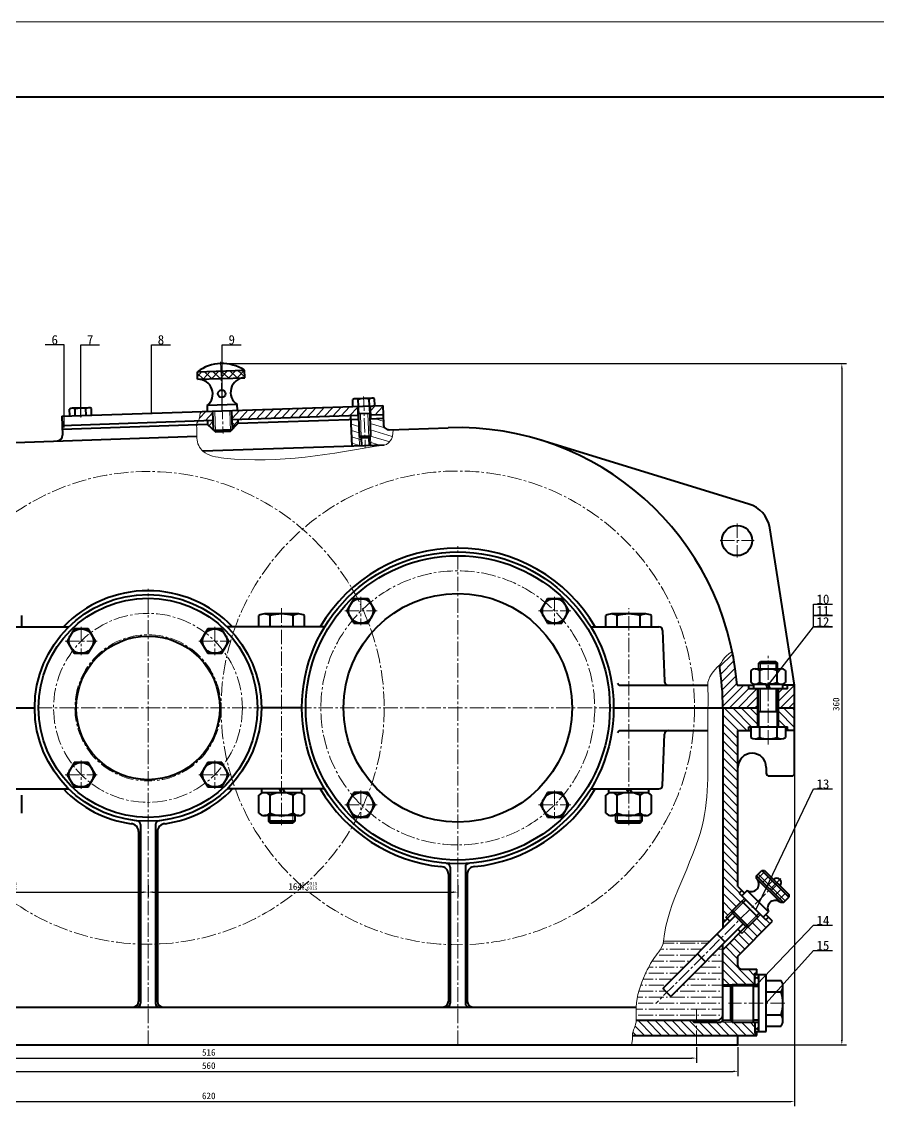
# Model space of a CAD drawing. Header units: millimetres. Extents: x -20 to 821, y -20 to 574.
# Drawn here: x 205.1 to 431.8, y 287.1 to 574 of the extents above; entities that cross this region are included whole.
import ezdxf
from ezdxf.enums import TextEntityAlignment as Align

# ---------------------------------------------------------------- set-up
doc = ezdxf.new("R2010")
doc.units = ezdxf.units.MM
doc.linetypes.add('CENTER2', pattern=[28.575000000000003, 19.05, -3.175, 3.175, -3.175])
for name, color, linetype, lineweight in [('中心线', 1, 'CENTER2', 20), ('剖面线', 4, 'Continuous', 20), ('尺寸', 3, 'Continuous', 20), ('文字', 7, 'Continuous', 20), ('标注', 7, 'Continuous', 20), ('粗实线', 7, 'Continuous', 40), ('细实线', 7, 'Continuous', 20)]:
    doc.layers.add(name, color=color, linetype=linetype, lineweight=lineweight)
doc.styles.add('SongTi', font='', dxfattribs={"height": 2.5})
doc.styles.get('SongTi').set_extended_font_data('SimSun', bold=True)
doc.dimstyles.new('ISO-25', dxfattribs={"dimtxt": 2.5, "dimasz": 2.5, "dimexe": 1.25, "dimexo": 0.625, "dimtad": 1, "dimdsep": 46, "dimtxsty": 'Standard', "dimcen": 2.5, "dimadec": 0, "dimazin": 0, "dimtfac": 1, "dimtmove": 0, "dimatfit": 3, "dimfxl": 1, "dimarcsym": 0})
pattern_1 = [(46.9438664845429, (15.83347687980594, -7.058348884642442), (-1.159962734266224, 1.083809349061737), []), (136.9438664845429, (15.83347687980594, -7.058348884642442), (-1.083809349061737, -1.159962734266224), [])]
pattern_2 = [(46.9438664845429, (15.83347687980594, -7.058348884642442), (-1.159962734266224, 1.083809349061737), [])]
pattern_3 = [(163.564022661952, (15.83347687980594, -7.058348884642442), (-0.4491732451225386, -1.522629188563679), [])]
pattern_4 = [(135, (0, 0), (-1.122532015133644, -1.122532015133644), [])]
pattern_5 = [(45, (0, 0), (-1.122532015133644, 1.122532015133644), [])]
pattern_6 = [(45, (0, 0), (-1.122532015133644, 1.122532015133644), []), (135, (0, 0), (-1.122532015133644, -1.122532015133644), [])]

# ---------------------------------------------------------------- blocks, each defined once
blk = doc.blocks.new('*D4')
at = {"layer": 'Defpoints', "color": 0, "linetype": 'Continuous'}
for p in [(125.53, 303.308), (383.6899999999999, 303.308), (383.6899999999999, 299.808)]:
    blk.add_point(p, dxfattribs=at)
at = {"layer": '尺寸', "color": 0, "linetype": 'Continuous', "lineweight": -2}
for p, q in [((125.53, 302.683), (125.53, 298.558)), ((383.6899999999999, 302.683), (383.6899999999999, 298.558)), ((126.78, 299.808), (382.4399999999999, 299.808))]:
    blk.add_line(p, q, dxfattribs=at)
at = {"layer": '尺寸', "color": 0, "linetype": 'Continuous'}
for points in [[(126.78, 300.0163333333333), (126.78, 299.5996666666667), (125.53, 299.808)], [(382.4399999999999, 300.0163333333333), (382.4399999999999, 299.5996666666667), (383.6899999999999, 299.808)]]:
    blk.add_solid(points, dxfattribs=at)
at = {"layer": '尺寸', "color": 0, "linetype": 'Continuous', "lineweight": 20, "insert": (254.61, 301.308), "char_height": 1.75, "attachment_point": 5}
blk.add_mtext('\\A3;516', dxfattribs=at)
blk = doc.blocks.new('*D5')
at = {"layer": 'Defpoints', "color": 0, "linetype": 'Continuous'}
for p in [(114.53, 303.308), (394.6899999999999, 303.308), (394.6899999999999, 296.308)]:
    blk.add_point(p, dxfattribs=at)
at = {"layer": '尺寸', "color": 0, "linetype": 'Continuous', "lineweight": -2}
for p, q in [((114.53, 302.683), (114.53, 295.058)), ((394.6899999999999, 302.683), (394.6899999999999, 295.058)), ((115.78, 296.308), (393.4399999999999, 296.308))]:
    blk.add_line(p, q, dxfattribs=at)
at = {"layer": '尺寸', "color": 0, "linetype": 'Continuous'}
for points in [[(115.78, 296.5163333333333), (115.78, 296.0996666666667), (114.53, 296.308)], [(393.4399999999999, 296.5163333333333), (393.4399999999999, 296.0996666666667), (394.6899999999999, 296.308)]]:
    blk.add_solid(points, dxfattribs=at)
at = {"layer": '尺寸', "color": 0, "linetype": 'Continuous', "lineweight": 20, "insert": (254.61, 297.808), "char_height": 1.75, "attachment_point": 5}
blk.add_mtext('\\A3;560', dxfattribs=at)
blk = doc.blocks.new('*D28')
at = {"layer": 'Defpoints', "color": 0, "linetype": 'Continuous'}
for p in [(257.7738151740764, 483.5510371585846), (257.7738151740764, 303.308), (422.1899999999999, 303.3079999999999)]:
    blk.add_point(p, dxfattribs=at)
at = {"layer": '尺寸', "color": 0, "linetype": 'Continuous', "lineweight": -2}
for p, q in [((258.3988151740764, 483.5510371585846), (423.4399999999999, 483.5510371585845)), ((422.1899999999999, 482.3010371585845), (422.1899999999999, 304.5579999999999)), ((258.3988151740764, 303.308), (423.4399999999999, 303.3079999999999))]:
    blk.add_line(p, q, dxfattribs=at)
at = {"layer": '尺寸', "color": 0, "linetype": 'Continuous'}
for points in [[(421.9816666666666, 482.3010371585845), (422.3983333333333, 482.3010371585845), (422.1899999999999, 483.5510371585845)], [(421.9816666666666, 304.5579999999999), (422.3983333333332, 304.5579999999999), (422.1899999999999, 303.3079999999999)]]:
    blk.add_solid(points, dxfattribs=at)
at = {"layer": '尺寸', "color": 0, "linetype": 'Continuous', "lineweight": 20, "insert": (420.6899999999998, 393.4295185792923), "char_height": 1.75, "attachment_point": 5, "rotation": 90}
blk.add_mtext('\\A3;360', dxfattribs=at)
blk = doc.blocks.new('*D29')
at = {"layer": 'Defpoints', "color": 0, "linetype": 'Continuous'}
for p in [(161.53, 346.218), (238.53, 346.218), (238.53, 343.718)]:
    blk.add_point(p, dxfattribs=at)
at = {"layer": '尺寸', "color": 0, "linetype": 'Continuous', "lineweight": -2}
for p, q in [((161.53, 345.593), (161.53, 342.468)), ((238.53, 345.593), (238.53, 342.468)), ((162.78, 343.718), (237.28, 343.718))]:
    blk.add_line(p, q, dxfattribs=at)
at = {"layer": '尺寸', "color": 0, "linetype": 'Continuous'}
for points in [[(162.78, 343.9263333333333), (162.78, 343.5096666666666), (161.53, 343.718)], [(237.28, 343.9263333333333), (237.28, 343.5096666666666), (238.53, 343.718)]]:
    blk.add_solid(points, dxfattribs=at)
at = {"layer": '尺寸', "color": 0, "linetype": 'Continuous', "lineweight": 20, "insert": (200.03, 345.3638333333333), "char_height": 1.75, "attachment_point": 5}
blk.add_mtext('\\A3;154{\\H0.5x;\\S0.0315^ 0.0315;}', dxfattribs=at)
blk = doc.blocks.new('*D30')
at = {"layer": 'Defpoints', "color": 0, "linetype": 'Continuous'}
for p in [(238.53, 346.218), (320.53, 346.218), (320.53, 343.718)]:
    blk.add_point(p, dxfattribs=at)
at = {"layer": '尺寸', "color": 0, "linetype": 'Continuous', "lineweight": -2}
for p, q in [((238.53, 345.593), (238.53, 342.468)), ((320.53, 345.593), (320.53, 342.468)), ((239.78, 343.718), (319.28, 343.718))]:
    blk.add_line(p, q, dxfattribs=at)
at = {"layer": '尺寸', "color": 0, "linetype": 'Continuous'}
for points in [[(239.78, 343.9263333333333), (239.78, 343.5096666666666), (238.53, 343.718)], [(319.28, 343.9263333333333), (319.28, 343.5096666666666), (320.53, 343.718)]]:
    blk.add_solid(points, dxfattribs=at)
at = {"layer": '尺寸', "color": 0, "linetype": 'Continuous', "lineweight": 20, "insert": (279.53, 345.3638333333333), "char_height": 1.75, "attachment_point": 5}
blk.add_mtext('\\A3;164{\\H0.5x;\\S0.0315^ 0.0315;}', dxfattribs=at)
blk = doc.blocks.new('*D31')
at = {"layer": 'Defpoints', "color": 0, "linetype": 'Continuous'}
for p in [(99.52999999999997, 392.468), (409.6899999999999, 392.468), (409.6899999999999, 288.308)]:
    blk.add_point(p, dxfattribs=at)
at = {"layer": '尺寸', "color": 0, "linetype": 'Continuous', "lineweight": -2}
for p, q in [((99.52999999999997, 391.843), (99.52999999999997, 287.058)), ((409.6899999999999, 391.843), (409.6899999999999, 287.058)), ((100.78, 288.308), (408.4399999999999, 288.308))]:
    blk.add_line(p, q, dxfattribs=at)
at = {"layer": '尺寸', "color": 0, "linetype": 'Continuous'}
for points in [[(100.78, 288.5163333333333), (100.78, 288.0996666666667), (99.52999999999997, 288.308)], [(408.4399999999999, 288.5163333333333), (408.4399999999999, 288.0996666666667), (409.6899999999999, 288.308)]]:
    blk.add_solid(points, dxfattribs=at)
at = {"layer": '尺寸', "color": 0, "linetype": 'Continuous', "lineweight": 20, "insert": (254.61, 289.808), "char_height": 1.75, "attachment_point": 5}
blk.add_mtext('\\A3;620', dxfattribs=at)

msp = doc.modelspace()

# ---------------------------------------------------------------- hatches: boundary and pattern name
at = {"layer": '剖面线', "linetype": 'Continuous', "lineweight": 20}
h = msp.add_hatch(dxfattribs=at)
h.set_pattern_fill('ANSI37', color=4, scale=0.4999999999999999, angle=1.94386648454291, style=0)
h.set_pattern_definition(pattern_1)
h.paths.add_polyline_path([(251.6613316518106, 479.393240348131), (264.1541383884899, 479.8172448763862), (264.0862976639691, 481.8160939542548), (251.5934909272898, 481.3920894259997)])
h = msp.add_hatch(dxfattribs=at)
h.set_pattern_fill('ANSI31', color=4, scale=0.4999999999999999, angle=1.94386648454291, style=0)
h.set_pattern_definition(pattern_2)
edge = h.paths.add_edge_path()
edge.add_spline(control_points=[(251.7863611049094, 468.3391867198767), (251.7863715837605, 468.339207832651), (252.1461918869159, 468.6300737962516), (252.2437246991198, 469.6054220409149), (252.3410565619184, 470.5808541270372), (252.7009836915214, 470.8716663175936), (252.7009847381927, 470.871668429473)], knot_values=[0, 0, 0, 0, 7.071067810090493e-05, 1.346296919381543, 2.692581621831231, 2.692588692899025, 2.692588692899025, 2.692588692899025, 2.692588692899025], degree=3, periodic=0)
edge.add_line((252.7009847381927, 470.871668429473), (255.6992583549957, 470.9734295162542))
edge.add_line((255.6992583549957, 470.9734295162543), (255.7840592606468, 468.4748681689184))
edge.add_line((255.7840592606468, 468.4748681689184), (251.7863611049094, 468.3391867198767))
h = msp.add_hatch(dxfattribs=at)
h.set_pattern_fill('ANSI31', color=4, scale=0.4999999999999999, angle=1.94386648454291, style=0)
h.set_pattern_definition(pattern_2)
h.paths.add_polyline_path([(294.0271894231278, 472.274275408941), (294.1119903287788, 469.7757140616052), (260.7811819553184, 468.6444699802204), (260.6963810496674, 471.1430313275563)])
h = msp.add_hatch(dxfattribs=at)
h.set_pattern_fill('ANSI31', color=4, scale=0.4999999999999999, angle=1.94386648454291, style=0)
h.set_pattern_definition(pattern_2)
h.paths.add_polyline_path([(300.6733626070411, 472.4998458179728), (300.7581635126921, 470.001284470637), (297.4100913072621, 469.8876512570646), (297.325290401611, 472.3862126044004)])
h = msp.add_hatch(dxfattribs=at)
h.set_pattern_fill('ANSI37', color=4, scale=0.4999999999999999, angle=1.94386648454291, style=0)
h.set_pattern_definition(pattern_1)
h.paths.add_polyline_path([(254.2849224522452, 468.4239876255278), (255.7840592606468, 468.4748681689184), (255.8688601662978, 465.9763068215826), (254.3188428145056, 467.4245630865934)])
h = msp.add_hatch(dxfattribs=at)
h.set_pattern_fill('ANSI37', color=4, scale=0.4999999999999999, angle=1.94386648454291, style=0)
h.set_pattern_definition(pattern_1)
h.paths.add_polyline_path([(262.2803187637199, 468.6953505236111), (260.7811819553184, 468.6444699802204), (260.8659828609694, 466.1459086328846), (262.3142391259804, 467.6959259846767)])
h = msp.add_hatch(dxfattribs=at)
h.set_pattern_fill('ANSI31', color=4, scale=0.4999999999999999, angle=5158.564022661953, style=0)
h.set_pattern_definition(pattern_3)
h.paths.add_polyline_path([(294.2958243718793, 468.7813775770099), (294.4484660020512, 464.2839671518054), (294.9651384526486, 463.8012150634684), (295.0329791771694, 461.8023659855997), (292.5344178298335, 461.7175650799487), (292.2969752940106, 468.7135368524891)])
h = msp.add_hatch(dxfattribs=at)
h.set_pattern_fill('ANSI31', color=4, scale=0.4999999999999999, angle=5158.564022661953, style=0)
h.set_pattern_definition(pattern_3)
edge = h.paths.add_edge_path()
edge.add_line((300.7920838749526, 469.0018599317026), (300.8429644183432, 467.5027231233011))
edge.add_arc((302.3421012267447, 467.5536036666917), 1.5, 181.9438664845429, 271.9438664845429)
edge.add_line((302.3929817701353, 466.0544668582901), (303.3924063090697, 466.0883872205505))
edge.add_spline(control_points=[(303.3924063090697, 466.0883872205506), (303.4010623543145, 466.1026297953275), (303.2211215303349, 464.452261689586), (303.0974590513264, 463.7214355674334), (302.4953622098, 462.4041604622494), (301.0294398241408, 462.0057457494277), (301.0295264107755, 462.0058881591622)], knot_values=[0, 0, 0, 0, 0.0500000250000051, 2.550489977489308, 5.050089995492198, 5.050589995492186, 5.050589995492186, 5.050589995492186, 5.050589995492186], degree=3, periodic=0)
edge.add_line((301.0295264107755, 462.0058881591622), (297.0318282550381, 461.8702067101206))
edge.add_line((297.031828255038, 461.8702067101206), (296.9639875305172, 463.8690557879892))
edge.add_line((296.9639875305172, 463.8690557879892), (297.4467396188542, 464.3857282385866))
edge.add_line((297.4467396188542, 464.3857282385866), (297.2940979886823, 468.8831386637912))
edge.add_line((297.2940979886823, 468.8831386637912), (300.7920838749525, 469.0018599317026))
h = msp.add_hatch(dxfattribs=at)
h.set_pattern_fill('ANSI31', color=4, scale=0.5, style=0)
h.set_pattern_definition(pattern_5)
edge = h.paths.add_edge_path()
edge.add_arc((320.53, 392.468), 74.16, 4.640653089817831, 11.60163272454458)
edge.add_spline(control_points=[(393.1748755439392, 407.3820087570574), (393.1751343496965, 407.3822769146022), (390.3866797805758, 405.6807532297151), (392.0955864301988, 406.1281387360647), (389.7713289547225, 403.7833637753312), (389.7714926529885, 403.7835333584472)], knot_values=[0, 0, 0, 0, 0.001118033988723457, 4.952343785996891, 4.953050892778061, 4.953050892778061, 4.953050892778061, 4.953050892778061], degree=3, periodic=0)
edge.add_arc((320.53, 392.468), 70.16, 0, 9.281306179635578, ccw=False)
edge.add_line((390.6899999999999, 392.468), (399.9399999999999, 392.468))
edge.add_line((399.9399999999999, 392.468), (399.9399999999999, 397.468))
edge.add_line((399.9399999999999, 397.468), (397.571197846483, 397.468))
edge.add_line((397.571197846483, 397.468), (397.571197846483, 398.468))
edge.add_line((397.571197846483, 398.468), (394.4468830511677, 398.468))
h = msp.add_hatch(dxfattribs=at)
h.set_pattern_fill('ANSI31', color=4, scale=0.5, style=0)
h.set_pattern_definition(pattern_5)
h.paths.add_polyline_path([(409.6899999999999, 398.468), (409.6899999999999, 392.468), (405.4399999999999, 392.468), (405.4399999999999, 397.468), (407.808802153517, 397.468), (407.808802153517, 398.468)])
h = msp.add_hatch(dxfattribs=at)
h.set_pattern_fill('ANSI31', color=4, scale=0.5, angle=90, style=0)
h.set_pattern_definition(pattern_4)
h.paths.add_polyline_path([(396.8113203435595, 341.6572424049174), (395.0435533905932, 343.4250093578838), (395.7506601717797, 344.1321161390703), (394.6899999999998, 345.1927763108501), (394.6899999999999, 386.468), (397.571197846483, 386.468), (397.571197846483, 387.468), (399.9399999999999, 387.468), (399.9399999999999, 392.468), (390.6899999999999, 392.468), (390.6899999999999, 335.5359220613578), (391.8615728752537, 336.7074949366116), (391.5080194846604, 337.061048327205), (393.2757864376268, 338.8288152801713), (395.7506601717797, 341.3036890143243), (396.1042135623729, 340.9501356237309)])
h = msp.add_hatch(dxfattribs=at)
h.set_pattern_fill('ANSI31', color=4, scale=0.5, angle=90, style=0)
h.set_pattern_definition(pattern_4)
h.paths.add_polyline_path([(409.6899999999999, 386.468), (409.6899999999999, 392.468), (405.4399999999999, 392.468), (405.4399999999999, 387.468), (407.808802153517, 387.468), (407.808802153517, 386.468)])
h = msp.add_hatch(dxfattribs=at)
h.set_pattern_fill('ANSI37', color=4, scale=0.5, angle=-1.272221872585407e-14, style=0)
h.set_pattern_definition([(44.99999999999999, (-127.0112546783787, 381.6319386595756), (-1.122532015133644, 1.122532015133645), []), (135, (-127.0112546783787, 381.6319386595756), (-1.122532015133645, -1.122532015133644), [])])
h.paths.add_polyline_path([(399.6397474683056, 348.0212034355962), (401.0539610306787, 349.4354169979694), (408.1250288425442, 342.3643491861039), (406.7108152801711, 340.9501356237308)])
h = msp.add_hatch(dxfattribs=at)
h.set_pattern_fill('ANSI31', color=4, scale=0.5, angle=90, style=0)
h.set_pattern_definition(pattern_4)
edge = h.paths.add_edge_path()
edge.add_line((393.1899999999999, 319.308), (390.6899999999999, 319.308))
edge.add_line((390.6899999999999, 319.308), (390.6899999999999, 328.4648542494924))
edge.add_line((390.6899999999999, 328.4648542494924), (395.3971067811864, 333.1719610306789))
edge.add_line((395.3971067811864, 333.1719610306789), (395.7506601717797, 332.8184076400856))
edge.add_line((395.7506601717797, 332.8184076400856), (397.518427124746, 334.5861745930521))
edge.add_line((397.518427124746, 334.5861745930521), (399.9933008588989, 337.061048327205))
edge.add_line((399.993300858899, 337.061048327205), (399.6397474683057, 337.4146017177982))
edge.add_line((399.6397474683057, 337.4146017177982), (400.3468542494923, 338.1217084989846))
edge.add_line((400.3468542494922, 338.1217084989846), (402.1146212024586, 336.3539415460183))
edge.add_line((402.1146212024586, 336.3539415460183), (402.8217279836451, 337.0610483272048))
edge.add_line((402.8217279836451, 337.0610483272048), (403.882388155425, 336.0003881554251))
edge.add_line((403.882388155425, 336.0003881554251), (394.6899999999999, 326.808))
edge.add_line((394.6899999999999, 326.808), (394.6899999999999, 324.308))
edge.add_arc((395.6899999999999, 324.308), 1, 180, 270)
edge.add_line((395.6899999999999, 323.308), (399.6899999999999, 323.308))
edge.add_line((399.6899999999999, 323.308), (399.6899999999999, 322.308))
edge.add_line((399.6899999999999, 322.308), (399.1899999999999, 322.308))
edge.add_line((399.1899999999999, 322.308), (399.1899999999999, 319.308))
edge.add_line((399.1899999999999, 319.308), (393.1899999999999, 319.308))
h = msp.add_hatch(dxfattribs=at)
h.set_pattern_fill('ANSI36', color=4, scale=0.5, angle=135, style=0)
h.set_pattern_definition([(180, (0, 0), (-2.778125000000001, -1.587499999999999), [3.96875, -0.79375, 0, -0.79375])])
edge = h.paths.add_edge_path()
edge.add_line((387.3137915010152, 330.7455), (374.9836170040748, 330.7455))
edge.add_spline(control_points=[(374.9836170040748, 330.7455), (374.9837426207006, 330.7456107971971), (374.1138288434195, 327.7199245429914), (372.6381373451666, 327.0806960423216), (369.3776040735942, 320.5579906382459), (367.7727416929041, 316.3226638896383), (367.7727367239616, 312.1413285638615), (368.2188610154976, 311.933792713349), (367.7727253636891, 309.8079892622824), (367.7727381104219, 309.808)], knot_values=[0, 0, 0, 0, 0.0005024937810430308, 4.978149556940124, 9.956258612646531, 19.00026330870794, 19.00031330870799, 22.50021330870796, 22.50026330870794, 22.50026330870794, 22.50026330870794, 22.50026330870794], degree=3, periodic=0)
edge.add_line((367.7727381104219, 309.808), (389.1899999999999, 309.808))
edge.add_arc((389.1899999999999, 311.308), 1.5, 270, 360)
edge.add_line((390.6899999999999, 311.308), (390.6899999999999, 329.8790678118655))
edge.add_line((390.6899999999999, 329.8790678118655), (377.1049373476343, 316.2940051594999))
edge.add_arc((376.9281606523377, 316.4707818547965), 0.25, 225, 315, ccw=False)
edge.add_line((376.7513839570412, 316.2940051594999), (374.9836170040747, 318.0617721124663))
edge.add_arc((375.1603936993714, 318.2385488077629), 0.25, 135, 225, ccw=False)
edge.add_line((374.9836170040747, 318.4153255030595), (387.3137915010152, 330.7455))
h = msp.add_hatch(dxfattribs=at)
h.set_pattern_fill('ANSI37', color=4, scale=0.5, style=0)
h.set_pattern_definition(pattern_6)
h.paths.add_polyline_path([(400.1899999999999, 321.808), (400.1899999999999, 319.308), (399.1899999999999, 319.308), (399.1899999999999, 321.808)])
h = msp.add_hatch(dxfattribs=at)
h.set_pattern_fill('ANSI31', color=4, scale=0.5, angle=90, style=0)
h.set_pattern_definition(pattern_4)
edge = h.paths.add_edge_path()
edge.add_spline(control_points=[(367.7727381104219, 309.808), (367.7727508571548, 309.8080107377176), (367.2471920795068, 307.3037377581111), (367.30051627577, 308.309598837683), (366.7727253095503, 305.8079893268813), (366.7727381104219, 305.808)], knot_values=[0, 0, 0, 0, 5.000000004429239e-05, 4.123058611438995, 4.123108611438982, 4.123108611438982, 4.123108611438982, 4.123108611438982], degree=3, periodic=0)
edge.add_line((366.7727381104219, 305.808), (399.6899999999999, 305.808))
edge.add_line((399.6899999999999, 305.808), (399.6899999999999, 306.308))
edge.add_line((399.6899999999999, 306.308), (399.1899999999999, 306.308))
edge.add_line((399.1899999999999, 306.308), (399.1899999999999, 309.308))
edge.add_line((399.1899999999999, 309.308), (393.1899999999999, 309.308))
edge.add_line((393.1899999999999, 309.308), (390.6899999999999, 309.308))
edge.add_line((390.6899999999999, 309.308), (390.6899999999999, 309.808))
edge.add_line((390.6899999999999, 309.808), (390.1899999999999, 309.308))
edge.add_line((390.1899999999999, 309.308), (383.1899999999999, 309.308))
edge.add_arc((383.1899999999999, 309.808), 0.5, 180, 270, ccw=False)
edge.add_line((382.6899999999999, 309.808), (367.7727381104219, 309.808))
h = msp.add_hatch(dxfattribs=at)
h.set_pattern_fill('ANSI37', color=4, scale=0.5, style=0)
h.set_pattern_definition(pattern_6)
h.paths.add_polyline_path([(399.1899999999999, 306.808), (400.1899999999999, 306.808), (400.1899999999999, 309.308), (399.1899999999999, 309.308)])

# ---------------------------------------------------------------- linework, layer by layer
at = {"layer": '中心线', "color": 1, "linetype": 'CENTER2', "lineweight": 20, "ltscale": 0.2}
for p, q in [((257.7568549929462, 484.0507494280517), (258.401341875894, 465.0616831882992)), ((295.5914390067184, 474.8288053540066), (296.0493638972339, 461.336574078393)), ((220.6345985866427, 472.2847781844757), (220.7363596734239, 469.2865045676726)), ((394.4468830511677, 441.2380801896721), (394.4468830511677, 432.2380801896721)), ((389.9468830511677, 436.7380801896721), (398.9468830511677, 436.7380801896721)), ((320.53, 303.308), (320.53, 435.218)), ((238.53, 303.308), (238.53, 423.968)), ((294.8973791819876, 421.8506208180123), (294.8973791819876, 414.3506208180123)), ((346.1626208180123, 421.8506208180123), (346.1626208180123, 414.3506208180123)), ((273.905, 418.8156105895272), (273.905, 361.4703894104728)), ((290.6446024322551, 418.1006208180123), (299.1501559317202, 418.1006208180123)), ((341.9098440682798, 418.1006208180123), (350.4153975677449, 418.1006208180123)), ((365.765812747828, 361.4703894104728), (365.765812747828, 418.8156105895272)), ((220.8523304703363, 413.8956695296636), (220.8523304703363, 406.3956695296636)), ((256.2076695296636, 413.8956695296636), (256.2076695296636, 406.3956695296636)), ((216.5995537206037, 410.1456695296636), (225.1051072200688, 410.1456695296636)), ((251.9548927799311, 410.1456695296636), (260.4604462793962, 410.1456695296636)), ((402.6899999999999, 382.768), (402.6899999999999, 406.268)), ((361.78, 392.468), (133.53, 392.468)), ((220.8523304703363, 378.5403304703363), (220.8523304703363, 371.0403304703363)), ((256.2076695296636, 378.5403304703363), (256.2076695296636, 371.0403304703363)), ((216.5995537206037, 374.7903304703363), (225.1051072200688, 374.7903304703363)), ((251.9548927799311, 374.7903304703363), (260.4604462793962, 374.7903304703363)), ((294.8973791819876, 370.5853791819876), (294.8973791819876, 363.0853791819876)), ((346.1626208180123, 370.5853791819876), (346.1626208180123, 363.0853791819876)), ((290.6446024322551, 366.8353791819876), (299.1501559317202, 366.8353791819876)), ((341.9098440682798, 366.8353791819876), (350.4153975677449, 366.8353791819876)), ((406.0037084989845, 347.3140966544097), (373.1232431738101, 314.4336313292353)), ((383.6899999999999, 303.308), (383.6899999999999, 313.308)), ((407.09, 314.308), (392.1899999999999, 314.308))]:
    msp.add_line(p, q, dxfattribs=at)
at = {"layer": '中心线', "color": 7, "linetype": 'Continuous', "lineweight": 20}
msp.add_line((220.7363596734239, 469.2865045676726), (220.6345985866427, 472.2847781844757), dxfattribs=at)
at = {"layer": '中心线', "color": 1, "linetype": 'CENTER2', "lineweight": 20, "ltscale": 0.2}
for centre, radius in [((238.53, 392.468), 62.53), ((320.53, 392.468), 62.66), ((320.53, 392.468), 36.25), ((238.53, 392.468), 25), ((238.53, 392.468), 19.34)]:
    msp.add_circle(centre, radius, dxfattribs=at)
at = {"layer": '粗实线', "color": 7, "linetype": 'Continuous', "lineweight": 40}
for p, q in [((801, 554), (0, 554)), ((251.5934909272898, 481.3920894259997), (264.0862976639691, 481.8160939542548)), ((251.6613316518106, 479.393240348131), (251.5934909272898, 481.3920894259997)), ((251.6613316518106, 479.393240348131), (264.1541383884899, 479.8172448763862)), ((264.1541383884899, 479.8172448763862), (264.0862976639691, 481.8160939542548)), ((292.7911497794271, 472.2323243552605), (292.7300931273584, 474.0312885253423)), ((297.7722167875553, 474.4025328230971), (293.4445815881419, 474.2556533459817)), ((294.2336948458982, 472.2812841809656), (294.1726381938295, 474.0802483510474)), ((297.1187849788405, 472.3792038323759), (297.0577283267718, 474.1781680024577)), ((298.5613300453117, 472.428163658081), (298.500273393243, 474.2271278281628)), ((215.722276797622, 469.6166150258377), (300.6733626070411, 472.4998458179728)), ((217.8343093593514, 469.6882971857295), (217.7732527072827, 471.4872613558114)), ((222.8153763674797, 471.8585056535662), (218.4877411680662, 471.7116261764507)), ((219.2768544258226, 469.7372570114347), (219.2157977737538, 471.5362211815165)), ((222.1619445587649, 469.835176662845), (222.1008879066962, 471.6341408329268)), ((223.6044896252361, 469.8841364885501), (223.5434329731673, 471.6831006586319)), ((262.1446373146783, 472.6930486793484), (254.1492410032036, 472.4216857812651)), ((254.1492410032036, 472.4216857812651), (254.2001215465942, 470.9225489728636)), ((255.8688601662978, 465.9763068215826), (255.6992583549957, 470.9734295162543)), ((260.8659828609694, 466.1459086328846), (260.6963810496674, 471.1430313275563)), ((262.1955178580689, 471.1939118709469), (262.1446373146783, 472.6930486793484)), ((294.0271894231278, 472.274275408941), (294.1459106910391, 468.7762895226708)), ((294.1771031039679, 472.2793634632801), (294.4484660020512, 464.2839671518054)), ((297.1753767207709, 472.3811245500614), (297.4467396188542, 464.3857282385866)), ((297.325290401611, 472.3862126044004), (297.4440116695225, 468.8882267181302)), ((300.6733626070411, 472.4998458179728), (300.8429644183432, 467.5027231233011)), ((215.722276797622, 469.6166150258377), (215.8918786089241, 464.619492331166)), ((255.7840592606468, 468.4748681689184), (215.8070777032731, 467.1180536785019)), ((254.2849224522452, 468.4239876255278), (254.3188428145056, 467.4245630865934)), ((294.2619040096189, 469.7808021159443), (260.7811819553184, 468.6444699802204)), ((262.2803187637199, 468.6953505236111), (262.3142391259804, 467.6959259846767)), ((294.2958243718793, 468.7813775770099), (262.3142391259804, 467.6959259846767)), ((292.5344178298335, 461.7175650799487), (292.2630549317503, 469.7129613914234)), ((297.2432174452917, 470.3822754721926), (294.2449438284887, 470.2805143854114)), ((300.7581635126921, 470.001284470637), (297.260177626422, 469.8825632027255)), ((300.7920838749526, 469.0018599317026), (297.2940979886823, 468.8831386637912)), ((254.3188428145056, 467.4245630865934), (215.8409980655335, 466.1186291395675)), ((254.3188428145056, 467.4245630865934), (256.3855326168951, 465.4935547332456)), ((255.8688601662978, 465.9763068215826), (260.8659828609694, 466.1459086328846)), ((256.3855326168951, 465.4935547332456), (260.3832307726325, 465.6292361822872)), ((260.3832307726325, 465.6292361822872), (262.3142391259804, 467.6959259846767)), ((302.3929817701353, 466.0544668582902), (318.0144659347678, 466.5853238073707)), ((181.7015172120335, 461.9579881921048), (251.4223302844838, 464.3245283830091)), ((301.0295264107755, 462.0058881591622), (253.057148541927, 460.3777107706624)), ((297.4467396188542, 464.3857282385866), (294.4484660020512, 464.2839671518054)), ((294.4484660020512, 464.2839671518054), (294.9651384526486, 463.8012150634684)), ((296.9639875305172, 463.8690557879892), (294.9651384526486, 463.8012150634684)), ((294.9651384526486, 463.8012150634684), (295.0329791771694, 461.8023659855997)), ((297.4467396188542, 464.3857282385866), (296.9639875305172, 463.8690557879892)), ((296.9639875305172, 463.8690557879892), (297.031828255038, 461.8702067101206)), ((397.5946572226001, 446.3858221073857), (342.293866569179, 463.3625675772055)), ((409.6899999999999, 398.468), (403.1253450752653, 440.1272656110075)), ((293.0209908071213, 421.3506208180123), (291.1446024322551, 418.1006208180123)), ((296.7737675568539, 421.3506208180123), (293.0209908071213, 421.3506208180123)), ((298.6501559317202, 418.1006208180123), (296.7737675568539, 421.3506208180123)), ((344.286232443146, 421.3506208180123), (342.4098440682798, 418.1006208180123)), ((348.0390091928786, 421.3506208180123), (344.286232443146, 421.3506208180123)), ((349.9153975677449, 418.1006208180123), (348.0390091928786, 421.3506208180123)), ((205.0921778264911, 413.9156105895272), (205.0921778264911, 416.8756105895272)), ((267.8428221735089, 413.9156105895272), (267.8428221735089, 416.8756105895272)), ((278.4516333698683, 417.3156105895272), (269.3583666301317, 417.3156105895272)), ((270.8739110867544, 413.9156105895272), (270.8739110867544, 416.8756105895272)), ((276.9360889132455, 413.9156105895272), (276.9360889132455, 416.8756105895272)), ((279.967177826491, 413.9156105895272), (279.967177826491, 416.8756105895272)), ((291.1446024322551, 418.1006208180123), (293.0209908071213, 414.8506208180123)), ((296.7737675568539, 414.8506208180123), (298.6501559317202, 418.1006208180123)), ((342.4098440682798, 418.1006208180123), (344.286232443146, 414.8506208180123)), ((348.0390091928786, 414.8506208180123), (349.9153975677449, 418.1006208180123)), ((359.703634921337, 413.9156105895272), (359.703634921337, 416.8756105895272)), ((370.3124461176963, 417.3156105895272), (361.2191793779597, 417.3156105895272)), ((362.7347238345825, 413.9156105895272), (362.7347238345825, 416.8756105895272)), ((368.7969016610735, 413.9156105895272), (368.7969016610735, 416.8756105895272)), ((371.8279905743191, 413.9156105895272), (371.8279905743191, 416.8756105895272)), ((179.53, 413.9156105895272), (217.553823036597, 413.9156105895272)), ((218.97594209547, 413.3956695296636), (217.0995537206037, 410.1456695296636)), ((222.7287188452026, 413.3956695296636), (218.97594209547, 413.3956695296636)), ((224.6051072200688, 410.1456695296636), (222.7287188452026, 413.3956695296636)), ((254.3312811547974, 413.3956695296636), (252.4548927799311, 410.1456695296636)), ((258.0840579045299, 413.3956695296636), (254.3312811547974, 413.3956695296636)), ((259.9604462793962, 410.1456695296636), (258.0840579045299, 413.3956695296636)), ((285.2941872521719, 413.9156105895272), (259.506176963403, 413.9156105895272)), ((293.0209908071213, 414.8506208180123), (296.7737675568539, 414.8506208180123)), ((344.286232443146, 414.8506208180123), (348.0390091928786, 414.8506208180123)), ((355.765812747828, 413.9156105895272), (373.765812747828, 413.9156105895272)), ((374.7644422825826, 412.9679465457701), (375.2671832130735, 399.5203359562429)), ((217.0995537206037, 410.1456695296636), (218.97594209547, 406.8956695296636)), ((222.7287188452026, 406.8956695296636), (224.6051072200688, 410.1456695296636)), ((252.4548927799311, 410.1456695296636), (254.3312811547974, 406.8956695296636)), ((258.0840579045299, 406.8956695296636), (259.9604462793962, 410.1456695296636)), ((218.97594209547, 406.8956695296636), (222.7287188452026, 406.8956695296636)), ((254.3312811547974, 406.8956695296636), (258.0840579045299, 406.8956695296636)), ((400.1899999999999, 404.268), (400.6899999999999, 404.768)), ((400.6899999999999, 404.768), (404.6899999999999, 404.768)), ((404.6899999999999, 404.768), (405.1899999999999, 404.268)), ((398.071197846483, 402.368), (398.071197846483, 399.1679999999999)), ((399.2258983848622, 402.768), (406.1541016151377, 402.768)), ((400.1899999999999, 402.768), (400.1899999999999, 404.268)), ((400.1899999999999, 404.268), (405.1899999999999, 404.268)), ((400.3805989232415, 402.368), (400.3805989232415, 399.1679999999999)), ((404.9994010767584, 402.368), (404.9994010767584, 399.1679999999999)), ((405.1899999999999, 402.768), (405.1899999999999, 404.268)), ((407.3088021535169, 402.368), (407.3088021535169, 399.1679999999999)), ((362.78, 398.968), (363.28, 398.468)), ((363.28, 398.468), (386.6899999999999, 398.468)), ((394.4468830511677, 398.468), (398.84, 398.468)), ((397.571197846483, 397.468), (397.571197846483, 398.468)), ((407.808802153517, 397.468), (397.571197846483, 397.468)), ((398.8399999999999, 398.768), (406.54, 398.768)), ((398.8399999999999, 398.768), (398.8399999999999, 397.468)), ((399.9399999999999, 387.468), (399.9399999999999, 397.468)), ((400.1899999999999, 387.468), (400.1899999999999, 397.468)), ((402.04, 398.768), (402.4733333333333, 397.468)), ((402.6899999999999, 398.768), (403.1233333333333, 397.468)), ((405.1899999999999, 387.468), (405.1899999999999, 397.468)), ((405.4399999999999, 387.468), (405.4399999999999, 397.468)), ((406.54, 397.468), (406.54, 398.768)), ((409.6899999999999, 398.468), (406.54, 398.468)), ((407.808802153517, 397.468), (407.808802153517, 398.468)), ((409.6899999999999, 375.218), (409.6899999999999, 398.468)), ((189.53, 392.468), (208.53, 392.468)), ((279.28, 392.468), (268.53, 392.468)), ((361.78, 392.468), (400.1899999999999, 392.468)), ((390.6899999999999, 392.468), (390.6899999999999, 334.1217084989847)), ((400.1899999999999, 391.468), (405.1899999999999, 391.468)), ((405.1899999999999, 392.468), (409.6899999999999, 392.468)), ((397.571197846483, 386.468), (397.571197846483, 387.468)), ((397.571197846483, 387.468), (407.808802153517, 387.468)), ((398.0711978464829, 387.468), (398.0711978464829, 384.588)), ((400.3805989232414, 387.468), (400.3805989232414, 384.588)), ((404.9994010767584, 387.468), (404.9994010767584, 384.588)), ((407.3088021535169, 387.468), (407.3088021535169, 384.588)), ((407.808802153517, 386.468), (407.808802153517, 387.468)), ((362.78, 385.968), (363.28, 386.468)), ((363.28, 386.468), (386.6899999999999, 386.468)), ((374.7644422825826, 371.9680534542298), (375.2671832130735, 385.5203359562429)), ((394.6899999999999, 386.468), (398.071197846483, 386.468)), ((394.6899999999998, 345.1927763108501), (394.6899999999999, 386.468)), ((409.6899999999999, 386.468), (407.308802153517, 386.468)), ((399.2258983848621, 384.268), (406.1541016151376, 384.268)), ((218.97594209547, 378.0403304703363), (217.0995537206037, 374.7903304703363)), ((222.7287188452026, 378.0403304703363), (218.97594209547, 378.0403304703363)), ((224.6051072200688, 374.7903304703363), (222.7287188452026, 378.0403304703363)), ((254.3312811547974, 378.0403304703363), (252.4548927799311, 374.7903304703363)), ((258.0840579045299, 378.0403304703363), (254.3312811547974, 378.0403304703363)), ((259.9604462793962, 374.7903304703363), (258.0840579045299, 378.0403304703363)), ((402.1899999999999, 376.718), (402.1899999999999, 375.218)), ((217.0995537206037, 374.7903304703363), (218.97594209547, 371.5403304703363)), ((222.7287188452026, 371.5403304703363), (224.6051072200688, 374.7903304703363)), ((252.4548927799311, 374.7903304703363), (254.3312811547974, 371.5403304703363)), ((258.0840579045299, 371.5403304703363), (259.9604462793962, 374.7903304703363)), ((402.9399999999999, 374.468), (408.9399999999999, 374.468)), ((179.53, 371.0203894104727), (217.553823036597, 371.0203894104727)), ((218.97594209547, 371.5403304703363), (222.7287188452026, 371.5403304703363)), ((254.3312811547974, 371.5403304703363), (258.0840579045299, 371.5403304703363)), ((285.2941872521719, 371.0203894104727), (259.506176963403, 371.0203894104727)), ((268.5549999999999, 371.0203894104728), (268.5549999999999, 370.0203894104728)), ((273.9049999999999, 370.0203894104728), (273.3049999999999, 371.0203894104728)), ((274.8049999999999, 370.0203894104728), (274.2049999999999, 371.0203894104728)), ((279.2549999999999, 370.0203894104728), (279.2549999999999, 371.0203894104728)), ((355.765812747828, 371.0203894104727), (373.765812747828, 371.0203894104727)), ((360.4158127478279, 371.0203894104728), (360.4158127478279, 370.0203894104728)), ((365.765812747828, 370.0203894104728), (365.1658127478279, 371.0203894104728)), ((366.6658127478279, 370.0203894104728), (366.065812747828, 371.0203894104728)), ((371.115812747828, 370.0203894104728), (371.115812747828, 371.0203894104728)), ((205.0921778264911, 364.5753894104727), (205.0921778264911, 369.4153894104727)), ((267.8428221735089, 364.5753894104728), (267.8428221735089, 369.4153894104728)), ((279.2549999999999, 370.0203894104728), (268.5549999999999, 370.0203894104728)), ((270.8739110867544, 364.5753894104728), (270.8739110867544, 369.4153894104728)), ((276.9360889132454, 364.5753894104728), (276.9360889132454, 369.4153894104728)), ((279.967177826491, 364.5753894104728), (279.967177826491, 369.4153894104728)), ((293.0209908071213, 370.0853791819876), (291.1446024322551, 366.8353791819876)), ((296.7737675568539, 370.0853791819876), (293.0209908071213, 370.0853791819876)), ((298.6501559317202, 366.8353791819876), (296.7737675568539, 370.0853791819876)), ((344.286232443146, 370.0853791819876), (342.4098440682798, 366.8353791819876)), ((348.0390091928786, 370.0853791819876), (344.286232443146, 370.0853791819876)), ((349.9153975677449, 366.8353791819876), (348.0390091928786, 370.0853791819876)), ((359.7036349213369, 364.5753894104728), (359.7036349213369, 369.4153894104728)), ((371.115812747828, 370.0203894104728), (360.4158127478279, 370.0203894104728)), ((362.7347238345824, 364.5753894104728), (362.7347238345824, 369.4153894104728)), ((368.7969016610735, 364.5753894104728), (368.7969016610735, 369.4153894104728)), ((371.827990574319, 364.5753894104728), (371.827990574319, 369.4153894104728)), ((291.1446024322551, 366.8353791819876), (293.0209908071213, 363.5853791819876)), ((296.7737675568539, 363.5853791819876), (298.6501559317202, 366.8353791819876)), ((342.4098440682798, 366.8353791819876), (344.286232443146, 363.5853791819876)), ((348.0390091928786, 363.5853791819876), (349.9153975677449, 366.8353791819876)), ((236.53, 361.6135027589169), (236.53, 314.308)), ((240.53, 361.6135027589169), (240.53, 314.308)), ((278.4516333698682, 363.9703894104728), (269.3583666301316, 363.9703894104728)), ((270.4049999999999, 363.9703894104728), (270.4049999999999, 362.4703894104728)), ((277.4049999999999, 362.4703894104728), (270.4049999999999, 362.4703894104728)), ((270.9049999999999, 361.9703894104728), (270.4049999999999, 362.4703894104728)), ((276.9049999999999, 361.9703894104728), (270.9049999999999, 361.9703894104728)), ((277.4049999999999, 362.4703894104728), (276.9049999999999, 361.9703894104728)), ((277.4049999999999, 363.9703894104728), (277.4049999999999, 362.4703894104728)), ((293.0209908071213, 363.5853791819876), (296.7737675568539, 363.5853791819876)), ((344.286232443146, 363.5853791819876), (348.0390091928786, 363.5853791819876)), ((370.3124461176963, 363.9703894104728), (361.2191793779597, 363.9703894104728)), ((362.265812747828, 363.9703894104728), (362.265812747828, 362.4703894104728)), ((369.265812747828, 362.4703894104728), (362.265812747828, 362.4703894104728)), ((362.765812747828, 361.9703894104728), (362.265812747828, 362.4703894104728)), ((368.765812747828, 361.9703894104728), (362.765812747828, 361.9703894104728)), ((369.265812747828, 362.4703894104728), (368.765812747828, 361.9703894104728)), ((369.265812747828, 363.9703894104728), (369.265812747828, 362.4703894104728)), ((236.03, 359.79635185387), (236.03, 314.808)), ((241.03, 359.79635185387), (241.03, 314.808)), ((318.53, 350.3246434654286), (318.53, 314.308)), ((322.53, 350.3246434654286), (322.53, 314.308)), ((318.03, 348.4583284945002), (318.03, 314.808)), ((323.03, 348.4583284945002), (323.03, 314.808)), ((399.6397474683056, 348.0212034355962), (401.0539610306787, 349.4354169979694)), ((399.6397474683056, 347.3140966544097), (399.6397474683056, 348.0212034355962)), ((399.6397474683056, 348.0212034355962), (406.7108152801711, 340.9501356237308)), ((399.6397474683056, 347.3140966544097), (406.0037084989846, 340.9501356237308)), ((401.0539610306787, 349.4354169979694), (408.1250288425442, 342.3643491861039)), ((401.0539610306787, 349.4354169979694), (401.7610678118652, 349.4354169979694)), ((401.7610678118652, 349.4354169979694), (408.1250288425442, 343.0714559672905)), ((394.6899999999998, 345.1927763108501), (396.4577669529663, 343.4250093578837)), ((395.0435533905932, 343.4250093578838), (395.7506601717797, 344.1321161390703)), ((395.0435533905932, 343.4250093578838), (402.1146212024586, 336.3539415460183)), ((397.1648737341527, 344.1321161390703), (395.7506601717796, 342.7179025766972)), ((396.8113203435595, 341.6572424049174), (396.1042135623729, 340.9501356237309)), ((402.8217279836451, 338.475261889578), (397.1648737341527, 344.1321161390703)), ((406.7108152801711, 340.9501356237308), (408.1250288425442, 342.3643491861039)), ((408.1250288425442, 343.0714559672905), (408.1250288425442, 342.3643491861039)), ((395.7506601717797, 341.3036890143243), (393.2757864376268, 338.8288152801713)), ((393.2757864376268, 338.1217084989847), (393.2757864376268, 338.8288152801713)), ((393.2757864376268, 338.8288152801713), (397.518427124746, 334.5861745930521)), ((395.7506601717797, 341.3036890143243), (399.9933008588989, 337.061048327205)), ((406.7108152801711, 340.9501356237308), (406.0037084989846, 340.9501356237308)), ((374.9836170040748, 318.4153255030595), (393.9828932188133, 337.4146017177982)), ((393.2757864376268, 338.1217084989847), (390.6899999999999, 335.5359220613578)), ((392.5686796564402, 336.0003881554252), (391.5080194846604, 337.061048327205)), ((393.2757864376268, 338.1217084989847), (396.8113203435595, 334.586174593052)), ((394.6899999999999, 326.808), (403.882388155425, 336.0003881554251)), ((399.9933008588989, 337.061048327205), (397.518427124746, 334.5861745930521)), ((400.3468542494923, 338.1217084989846), (399.6397474683057, 337.4146017177982)), ((401.407514421272, 337.0610483272048), (402.8217279836451, 338.475261889578)), ((403.882388155425, 336.0003881554251), (402.1146212024586, 337.7681551083914)), ((402.8217279836451, 337.0610483272048), (402.1146212024586, 336.3539415460183)), ((396.1042135623729, 335.2932813742385), (377.1049373476343, 316.2940051594999)), ((396.8113203435595, 334.586174593052), (390.6899999999999, 328.4648542494924)), ((395.7506601717797, 332.8184076400856), (394.6899999999999, 333.8790678118654)), ((396.8113203435595, 334.586174593052), (397.518427124746, 334.5861745930521)), ((391.3064321881345, 330.4955), (389.1851118445749, 332.6168203435596)), ((386.1189321881345, 325.308), (383.9976118445749, 327.4293203435597)), ((390.6899999999999, 309.308), (390.6899999999999, 329.8790678118655)), ((394.6899999999999, 324.308), (394.6899999999999, 326.808)), ((395.6899999999999, 323.308), (399.6899999999999, 323.308)), ((399.1899999999999, 319.308), (399.1899999999999, 322.308)), ((399.1899999999999, 322.308), (399.6899999999999, 322.308)), ((402.1899999999999, 321.808), (399.1899999999999, 321.808)), ((399.6899999999999, 321.808), (399.6899999999999, 323.308)), ((400.1899999999999, 306.808), (400.1899999999999, 321.808)), ((402.1899999999999, 306.808), (402.1899999999999, 321.808)), ((392.6899999999999, 318.808), (390.6899999999999, 318.808)), ((392.6899999999999, 318.808), (393.1899999999999, 319.308)), ((392.6899999999999, 318.808), (392.6899999999999, 309.808)), ((393.1899999999999, 319.308), (393.1899999999999, 309.308)), ((393.1899999999999, 319.308), (400.1899999999999, 319.308)), ((398.6899999999999, 319.308), (398.6899999999999, 309.308)), ((398.6899999999999, 318.808), (400.1899999999999, 318.808)), ((402.1899999999999, 320.3701778264911), (406.1499999999999, 320.3701778264911)), ((406.5899999999999, 309.7613666301318), (406.5899999999999, 318.8546333698683)), ((374.9836170040747, 318.0617721124663), (376.7513839570412, 316.2940051594999)), ((402.1899999999999, 317.3390889132456), (406.1499999999999, 317.3390889132456)), ((116.03, 313.308), (367.7727381104219, 313.308)), ((402.1899999999999, 311.2769110867545), (406.1499999999999, 311.2769110867545)), ((367.7727381104219, 309.808), (389.1899999999999, 309.808)), ((383.1899999999999, 309.308), (390.1899999999999, 309.308)), ((390.1899999999999, 309.308), (390.6899999999999, 309.808)), ((390.6899999999999, 309.808), (392.6899999999999, 309.808)), ((393.1899999999999, 309.308), (392.6899999999999, 309.808)), ((393.1899999999999, 309.308), (400.1899999999999, 309.308)), ((400.1899999999999, 309.808), (398.6899999999999, 309.808)), ((399.1899999999999, 309.308), (399.1899999999999, 306.308)), ((402.1899999999999, 308.245822173509), (406.1499999999999, 308.245822173509)), ((366.7727381104219, 305.808), (399.6899999999999, 305.808)), ((394.6899999999999, 303.308), (394.6899999999999, 305.808)), ((399.1899999999999, 306.808), (402.1899999999999, 306.808)), ((399.1899999999999, 306.308), (399.6899999999999, 306.308)), ((399.6899999999999, 305.808), (399.6899999999999, 306.808)), ((114.53, 303.308), (394.6899999999999, 303.308))]:
    msp.add_line(p, q, dxfattribs=at)
for centre, radius in [((258.0451780721597, 475.5556408471098), 0.9999999999999999), ((394.4468830511677, 436.7380801896721), 4), ((320.53, 392.468), 41.25), ((320.53, 392.468), 40.25), ((238.53, 392.468), 30), ((320.53, 392.468), 30.25), ((238.53, 392.468), 29), ((294.8973791819876, 418.1006208180123), 3.25), ((346.1626208180123, 418.1006208180123), 3.25), ((220.8523304703363, 410.1456695296636), 3.25), ((256.2076695296636, 410.1456695296636), 3.25), ((238.53, 392.468), 19), ((220.8523304703363, 374.7903304703363), 3.25), ((256.2076695296636, 374.7903304703363), 3.25), ((294.8973791819876, 366.8353791819876), 3.25), ((346.1626208180123, 366.8353791819876), 3.25)]:
    msp.add_circle(centre, radius, dxfattribs=at)
for centre, radius, start, end in [((258.1469391589409, 472.5573672303068), 11, 57.32033100536722, 126.5674019637185), ((251.793109235486, 475.5105651044074), 3.884910858666342, 307.3356215242609, 91.9438664845429), ((264.2859159721653, 475.9345696326625), 3.884910858666342, 91.9438664845429, 236.5521114448249), ((293.4921407627278, 472.8543768570175), 1.402083333333333, 60.96476762291582, 122.92296534617), ((295.7884597775143, 469.023814490363), 5.308333333333332, 76.16606038404726, 107.7216725850385), ((297.8197759621413, 473.001256334133), 1.402083333333333, 60.96476762291582, 122.92296534617), ((218.5353003426521, 470.3103496874866), 1.402083333333333, 60.96476762291582, 122.92296534617), ((220.8316193574386, 466.479787320832), 5.308333333333332, 76.16606038404726, 107.7216725850385), ((222.8629355420656, 470.457229164602), 1.402083333333333, 60.96476762291582, 122.92296534617), ((302.3421012267447, 467.5536036666917), 1.5, 181.9438664845429, 271.9438664845429), ((320.53, 392.468), 74.16, 4.640653089817831, 91.94386648454291), ((214.3927418005226, 464.5686117877755), 1.5, 271.9438664845429, 1.943866484542905), ((395.2468830511676, 438.7380801896721), 8, 10, 72.9340792981703), ((320.53, 392.468), 42.25, 30.5064764036998, 149.4935235963002), ((238.53, 392.468), 31, 43.77739844213757, 136.2226015578624), ((269.3583666301317, 414.4855253622545), 2.830085227272727, 57.62136278680821, 122.3786372131918), ((273.905, 406.6552696804363), 10.66034090909091, 73.4810047349687, 106.5189952650313), ((278.4516333698683, 414.4855253622545), 2.830085227272727, 57.62136278680821, 122.3786372131918), ((361.2191793779597, 414.4855253622545), 2.830085227272727, 57.62136278680821, 122.3786372131918), ((365.765812747828, 406.6552696804363), 10.66034090909091, 73.4810047349687, 106.5189952650313), ((370.3124461176963, 414.4855253622545), 2.830085227272727, 57.62136278680821, 122.3786372131918), ((373.765812747828, 412.9156105895272), 1, 3, 90), ((320.53, 392.468), 70.16, 0, 9.281306179635662), ((399.2258983848622, 400.9013333333333), 1.866666666666666, 51.78678929826181, 128.2132107017382), ((402.6899999999999, 395.9013333333333), 6.866666666666666, 70.34714036833545, 109.6528596316646), ((406.1541016151377, 400.9013333333333), 1.866666666666666, 51.78678929826181, 128.2132107017382), ((376.265812747828, 399.468), 1, 177, 270), ((399.2258983848622, 400.6346666666666), 1.866666666666666, 231.7867892982618, 308.2132107017382), ((402.6899999999999, 405.6346666666666), 6.866666666666666, 250.3471403683354, 289.6528596316646), ((406.1541016151377, 400.6346666666666), 1.866666666666666, 231.7867892982618, 308.2132107017382), ((376.265812747828, 385.468), 1, 90, 177), ((399.2258983848621, 386.5113333333334), 2.243333333333333, 239.0209011383734, 300.9790988616265), ((402.6899999999999, 392.7613333333334), 8.493333333333332, 254.2221938995045, 285.7778061004955), ((406.1541016151376, 386.5113333333334), 2.243333333333333, 239.0209011383734, 300.9790988616265), ((398.4399999999999, 376.718), 3.75, 0, 180), ((402.9399999999999, 375.218), 0.75, 180, 270), ((408.9399999999999, 375.218), 0.75, 270, 0), ((238.53, 392.468), 31, 223.7773984421376, 261.6533807367794), ((238.53, 392.468), 31, 278.3466192632206, 316.2226015578624), ((320.53, 392.468), 42.25, 210.5064764036998, 263.8858936854682), ((320.53, 392.468), 42.25, 276.1141063145318, 329.4935235963002), ((373.765812747828, 372.0203894104727), 1, 270, 357), ((269.3583666301316, 367.8196456088199), 2.200743801652893, 46.47658020804598, 133.523419791954), ((273.9049999999999, 362.1249142038612), 7.895475206611571, 67.42440652056756, 112.5755934794324), ((278.4516333698682, 367.8196456088199), 2.200743801652893, 46.47658020804598, 133.523419791954), ((361.2191793779597, 367.8196456088199), 2.200743801652893, 46.47658020804598, 133.523419791954), ((365.765812747828, 362.1249142038612), 7.895475206611571, 67.42440652056756, 112.5755934794324), ((370.3124461176963, 367.8196456088199), 2.200743801652893, 46.47658020804598, 133.523419791954), ((269.3583666301316, 366.1711332121257), 2.200743801652893, 226.476580208046, 313.523419791954), ((273.9049999999999, 371.8658646170844), 7.895475206611571, 247.4244065205675, 292.5755934794325), ((278.4516333698682, 366.1711332121257), 2.200743801652893, 226.476580208046, 313.523419791954), ((361.2191793779597, 366.1711332121257), 2.200743801652893, 226.476580208046, 313.523419791954), ((365.765812747828, 371.8658646170844), 7.895475206611571, 247.4244065205675, 292.5755934794325), ((370.3124461176963, 366.1711332121257), 2.200743801652893, 226.476580208046, 313.523419791954), ((234.03, 359.79635185387), 2, 0, 90), ((235.53, 361.6135027589169), 1, 0, 86.983038690184), ((241.53, 361.6135027589169), 1, 93.016961309816, 180), ((243.03, 359.79635185387), 2, 90, 180), ((316.03, 348.4583284945002), 2, 0, 90), ((317.53, 350.3246434654286), 1, 0, 87.94102587263389), ((323.53, 350.3246434654286), 1, 92.0589741273661, 180), ((325.03, 348.4583284945002), 2, 90, 180), ((398.2034368190205, 345.8777860051246), 2.03125, 239.2500326978029, 45), ((404.9430483272047, 346.2534364826299), 1.2, 315, 135), ((404.5673978496993, 339.5138249744456), 2.03125, 45, 210.7499673021962), ((395.6899999999999, 324.308), 1, 180, 270), ((403.7599147727272, 318.8546333698683), 2.830085227272727, 327.6213627868099, 32.37863721319004), ((375.1603936993714, 318.2385488077629), 0.25, 135, 225), ((376.9281606523377, 316.4707818547965), 0.25, 225, 315), ((395.929659090909, 314.308), 10.66034090909091, 343.4810047349667, 16.51899526503328), ((234.53, 314.808), 1.5, 270, 0), ((235.53, 314.308), 1, 270, 0), ((241.53, 314.308), 1, 180, 270), ((242.53, 314.808), 1.5, 180, 270), ((316.53, 314.808), 1.5, 270, 0), ((317.53, 314.308), 1, 270, 0), ((323.53, 314.308), 1, 180, 270), ((324.53, 314.808), 1.5, 180, 270), ((389.1899999999999, 311.308), 1.5, 270, 0), ((403.7599147727272, 309.7613666301318), 2.830085227272727, 327.6213627868099, 32.37863721319004), ((383.1899999999999, 309.808), 0.5, 180, 270)]:
    msp.add_arc(centre, radius, start, end, dxfattribs=at)
at = {"layer": '细实线', "color": 7, "linetype": 'Continuous', "lineweight": 20}
for p, q in [((821, 574), (-20, 574)), ((256.1989706244628, 470.9903896973844), (256.3855326168951, 465.4935547332456)), ((260.1966687802003, 471.1260711464261), (260.3832307726325, 465.6292361822872)), ((294.7446560979558, 470.2974745665416), (294.9651384526486, 463.8012150634684)), ((296.7435051758246, 470.3653152910624), (296.9639875305172, 463.8690557879892)), ((294.4484660020512, 464.2839671518054), (294.5332669077022, 461.7854058044695)), ((297.4467396188542, 464.3857282385866), (297.5315405245052, 461.8871668912508)), ((400.6899999999999, 402.768), (400.6899999999999, 404.768)), ((404.6899999999999, 402.768), (404.6899999999999, 404.768)), ((400.6899999999999, 391.468), (400.6899999999999, 397.468)), ((404.6899999999999, 391.468), (404.6899999999999, 397.468)), ((270.9049999999999, 363.9703894104728), (270.9049999999999, 361.9703894104728)), ((276.9049999999999, 363.9703894104728), (276.9049999999999, 361.9703894104728)), ((362.765812747828, 363.9703894104728), (362.765812747828, 361.9703894104728)), ((368.765812747828, 363.9703894104728), (368.765812747828, 361.9703894104728)), ((396.4577669529662, 342.0107957955108), (395.7506601717797, 341.3036890143243)), ((393.2757864376268, 338.8288152801713), (391.5080194846604, 337.061048327205)), ((396.1042135623729, 340.9501356237309), (393.2757864376268, 338.1217084989847)), ((396.8113203435595, 334.586174593052), (399.6397474683057, 337.4146017177982)), ((400.7004076400855, 337.7681551083914), (399.9933008588989, 337.061048327205)), ((397.518427124746, 334.5861745930521), (395.7506601717797, 332.8184076400856)), ((387.3137915010152, 330.7455), (374.9836170040748, 330.7455)), ((393.1899999999999, 319.308), (390.6899999999999, 319.308)), ((398.6899999999999, 318.808), (392.6899999999999, 318.808)), ((390.6899999999999, 309.308), (393.1899999999999, 309.308)), ((398.6899999999999, 309.808), (392.6899999999999, 309.808))]:
    msp.add_line(p, q, dxfattribs=at)
for points, start_tangent, end_tangent in [([(303.3924063090697, 466.0883872205506), (303.3936026149132, 466.0383990334227), (302.9774949452535, 463.5728656920845), (301.0295763820023, 462.0058898551803), (301.0295264107755, 462.0058881591622), (301.0294766091504, 462.0058814660214), (258.6218242305867, 458.565423685226), (253.057148541927, 460.3777107706624), (252.7988123166283, 460.6190868148308), (251.4223302844838, 464.3245283830091), (251.4713921949867, 465.8270572276367), (251.7863562773885, 468.3391815531522), (251.7863611049094, 468.3391867198767), (251.7864093801182, 468.3392383871218), (252.243672921551, 469.6054275746749), (252.7009799106718, 470.8716632627485), (252.7009847381927, 470.871668429473)], (0.5193624550073027, 0.8545540593366739), (0.444065014354238, 0.8959945664046018)), ([(393.1748755439392, 407.3820087570574), (393.1738755439392, 407.3815087570574), (389.7719926529885, 403.7840333584472), (389.7714926529885, 403.7835333584472), (389.7714426529885, 403.7834833584472), (386.6899999999999, 398.468), (386.6899999999999, 398.46795), (386.6909999999999, 392.478), (386.6899999999999, 392.4680499999999), (386.6899999999999, 392.468), (386.6899999999999, 392.46795), (386.6899999999999, 386.4680499999999), (386.6899999999999, 386.468), (386.6899999999999, 386.46795), (385.1899999999999, 361.203), (374.9836170040748, 330.7455), (374.9835670040748, 330.745), (372.5799907061905, 326.386125), (370.1763644083062, 322.02675), (367.7727381104219, 313.308), (367.7727381104219, 313.3079499999999), (367.7727381104219, 309.80805), (367.7727381104219, 309.808), (367.7727381104219, 309.8079499999999), (366.7727381104219, 305.80805), (366.7727381104219, 305.808), (366.7726881104219, 305.8074999999999), (366.5227881104219, 303.3085), (366.5227381104219, 303.308)], (0.6944487197146314, 0.7195421986837945), (0.7704161697117782, 0.637541312737169))]:
    msp.add_spline(points, degree=3, dxfattribs=dict(at, start_tangent=start_tangent, end_tangent=end_tangent))

# ---------------------------------------------------------------- texts
at = {"layer": '文字', "color": 7, "style": 'SongTi'}
for s, p in [('6', (213.8409980655335, 489.8510371585846)), ('7', (223.2193994922937, 489.8510371585846)), ('8', (241.9586095973127, 489.8510371585846)), ('9', (260.6978197023316, 489.8510371585846)), ('10', (417.1899999999999, 421.2156105895272)), ('11', (417.1899999999999, 418.2156105895272)), ('12', (417.1899999999999, 415.2156105895272)), ('13', (417.1899999999999, 372.3203894104727)), ('14', (417.1899999999999, 336.2379999999999)), ('15', (417.1899999999999, 329.6079999999999))]:
    msp.add_text(s, height=2.5, dxfattribs=at).set_placement(p, align=Align.MIDDLE_CENTER)

# ---------------------------------------------------------------- dimensions: what is measured, and where the dimension line sits
at = {"layer": '尺寸', "color": 3, "linetype": 'Continuous', "lineweight": 20}
for p1, p2, distance, text, override, picture, middle in [((257.7738151740764, 483.5510371585846), (257.7738151740764, 303.308), 164.4161848259235, '\\A3;360', {"dimtxt": 1.75, "dimasz": 1.25, "dimdec": 0, "dimfrac": 2}, '*D28', (420.6899999999998, 393.4295185792923)), ((99.52999999999997, 392.468), (409.6899999999999, 392.468), -104.16000000000003, '\\A3;620', {"dimtxt": 1.75, "dimasz": 1.25, "dimdec": 0, "dimfrac": 2}, '*D31', (254.61, 289.808)), ((161.53, 346.218), (238.53, 346.218), -2.5, '\\A3;154{\\H0.5x;\\S0.0315^ 0.0315;}', {"dimtxt": 1.75, "dimasz": 1.25, "dimgap": 0.625, "dimtol": 1, "dimlim": 0, "dimtp": 0.0315, "dimtm": 0.0315, "dimtfac": 0.5, "dimtdec": 3, "dimfrac": 2}, '*D29', (200.03, 345.3638333333333)), ((238.53, 346.218), (320.53, 346.218), -2.5, '\\A3;164{\\H0.5x;\\S0.0315^ 0.0315;}', {"dimtxt": 1.75, "dimasz": 1.25, "dimgap": 0.625, "dimtol": 1, "dimlim": 0, "dimtp": 0.0315, "dimtm": 0.0315, "dimtfac": 0.5, "dimtdec": 3, "dimfrac": 2}, '*D30', (279.53, 345.3638333333333)), ((114.53, 303.308), (394.6899999999999, 303.308), -7, '\\A3;560', {"dimtxt": 1.75, "dimasz": 1.25, "dimdec": 0, "dimfrac": 2}, '*D5', (254.61, 297.808)), ((125.53, 303.308), (383.6899999999999, 303.308), -3.5, '\\A3;516', {"dimtxt": 1.75, "dimasz": 1.25, "dimdec": 0, "dimfrac": 2}, '*D4', (254.61, 301.308))]:
    dim = msp.add_aligned_dim(p1=p1, p2=p2, distance=distance, text=text, dimstyle='ISO-25', override=override, dxfattribs=at)
    dim.commit()
    dim.dimension.update_dxf_attribs({"geometry": picture, "text_midpoint": middle})

# ---------------------------------------------------------------- leaders
at = {"layer": '标注', "color": 7, "linetype": 'Continuous', "lineweight": 20, "has_arrowhead": 0}
for points in [[(216.3409980655335, 466.6186291395675), (216.3409980655335, 488.5510371585846), (211.3409980655335, 488.5510371585846)], [(220.7193994922937, 469.9362168371398), (220.7193994922937, 488.5510371585846), (225.7193994922937, 488.5510371585846)], [(239.4586095973127, 470.4222236295225), (239.4586095973127, 488.5510371585846), (244.4586095973127, 488.5510371585846)], [(258.1978197023316, 471.0582304219053), (258.1978197023316, 488.5510371585846), (263.1978197023316, 488.5510371585846)], [(402.6899999999999, 398.468), (414.6899999999999, 413.9156105895272), (419.6899999999999, 413.9156105895272), (414.6899999999999, 413.9156105895272), (414.6899999999999, 416.9156105895272), (419.6899999999999, 416.9156105895272), (414.6899999999999, 416.9156105895272), (414.6899999999999, 419.9156105895272), (419.6899999999999, 419.9156105895272)], [(399.462970773009, 339.0055919754678), (414.6899999999999, 371.0203894104727), (419.6899999999999, 371.0203894104727)], [(399.6899999999999, 319.308), (414.6899999999999, 334.938), (419.6899999999999, 334.938)], [(402.1899999999999, 314.308), (414.6899999999999, 328.308), (419.6899999999999, 328.308)]]:
    msp.add_leader(points, dimstyle='ISO-25', override={"dimasz": 1.25}, dxfattribs=at)

doc.saveas('drawing.dxf')
